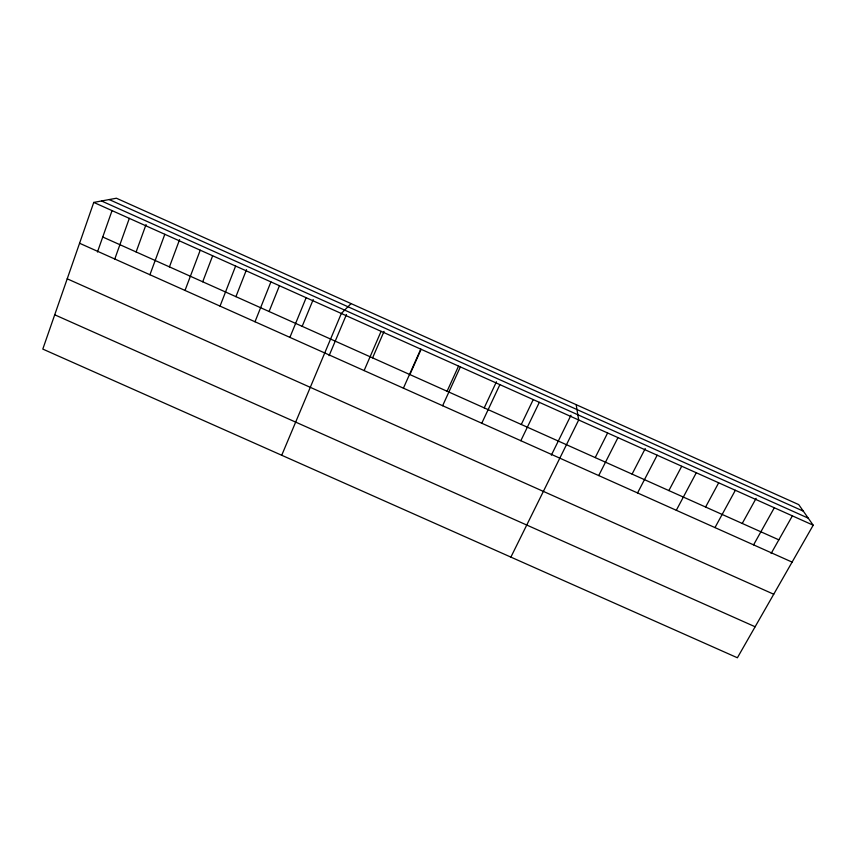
<?xml version="1.0" encoding="UTF-8"?>
<svg xmlns="http://www.w3.org/2000/svg" width="856" height="856" viewBox="0 0 856 856"><rect width="100%" height="100%" fill="white"/><g stroke="black" fill="none" stroke-linecap="round" stroke-linejoin="round"><path stroke-width="1.28" d="M93.764 202.412L42.8 349.088L737.39 657.772L813.2 525.21L798.734 504.612L116.416 198.228L93.764 202.412L813.2 525.21M97.445 252.028L112.008 210.737M114.779 259.015L129.32 218.366M136.125 251.953L146.044 224.561M149.928 274.744L164.812 234.298M169.445 266.879L179.589 239.616M185.014 290.441L200.24 250.187M202.712 281.785L212.609 255.88M220.035 306.116L235.614 266.055M235.924 296.658L246.517 269.64M255.002 321.76L270.913 281.902M269.084 311.509L279.398 285.84M289.895 337.382L306.159 297.717M302.179 326.339L313.21 299.568M281.72 455.274L341.33 313.499L351.067 303.591M329.089 355.689L346.477 314.494M364.11 370.584L381.091 331.336M372.585 357.872L384.066 331.368M403.411 388.175L420.767 349.141M409.864 374.575L421.066 349.398M447.078 391.235L458.506 366.208M442.627 405.723L460.368 366.903M484.218 407.873L496.437 381.787M481.768 423.239L499.893 384.633M521.283 424.48L533.181 399.709M520.833 440.712L539.334 402.331M551.36 455.146L570.984 415.235M510.882 557.106L578.688 419.996L576.184 404.674M595.22 457.596L607.567 433.083M598.718 475.572L617.968 437.619M632.081 474.106L645.253 448.565M637.549 492.949L657.173 455.21M668.868 490.584L681.676 466.338M676.304 510.294L696.292 472.758M705.601 507.03L718.623 482.912M714.974 527.596L735.347 490.285M742.248 523.444L756.137 498.32M753.58 544.865L774.306 507.769M771.128 553.479L792.314 515.975M67.217 278.81L773.728 594.235M54.72 314.794L755.131 626.763M109.204 199.555L803.335 511.171M101.511 200.978L808.257 518.169M102.741 237.005L778.832 539.836M79.565 243.254L792.1 562.103"/></g></svg>
